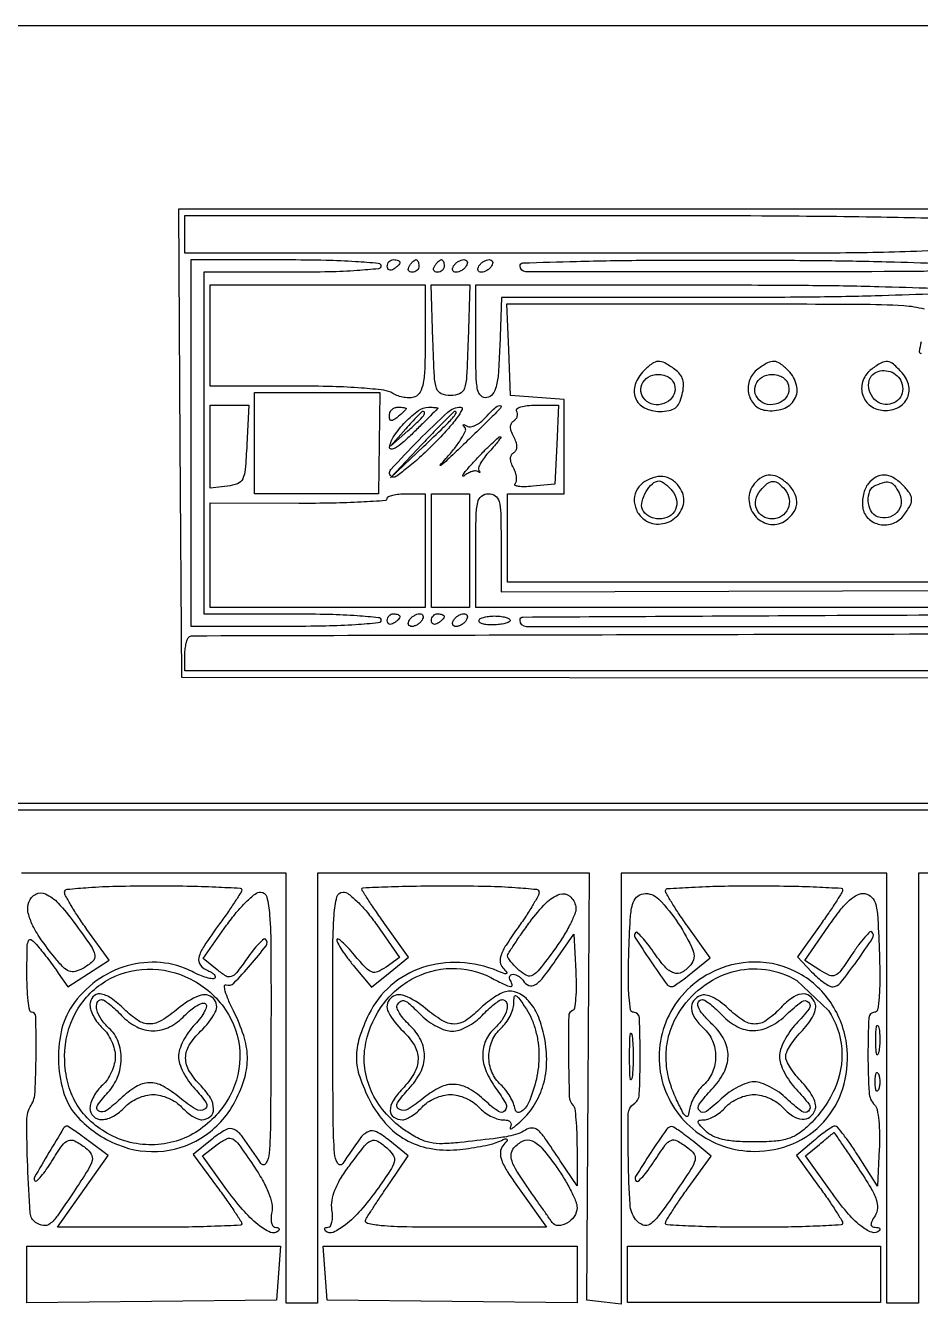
# Model space of a CAD drawing. Header units: inches. Extents: x 57 to 2760, y -193 to 2149.
# Drawn here: x 441.37 to 462.31, y 879.75 to 909.73 of the extents above; entities that cross this region are included whole.
import ezdxf

# ---------------------------------------------------------------- set-up
doc = ezdxf.new("R2010")
doc.units = ezdxf.units.IN
doc.header["$MEASUREMENT"] = 0
doc.set_wipeout_variables(frame=1)

# ---------------------------------------------------------------- blocks, each defined once
blk = doc.blocks.new('TG7-1H40CA')
blk.add_wipeout([(-0.386, 49.351), (148.648, 49.351), (148.648, -0.051), (-0.352, 0.023)])
for points in [[(110.455, 45.396), (83.66, 45.396, -0.000388), (73.385, 45.404, -0.000648), (64.735, 45.429, -0.000017), (56.91, 45.461, -0.408403), (56.863, 45.507, -0.104037), (56.879, 45.589, -0.000888), (57.131, 46.184, -0.003078), (57.426, 46.865, -0.001973), (57.777, 47.654), (58.693, 49.689), (148.648, 49.689)], [(29.097, 49.689), (58.48, 49.689), (58.043, 48.662, -0.002146), (57.839, 48.189, -0.001167), (57.585, 47.608, -0.001162), (57.323, 47.019, -0.001842), (57.096, 46.516), (56.586, 45.396), (37.765, 45.396), (37.803, 39.918), (37.842, 34.44), (74.148, 34.404), (110.455, 34.367)], [(55.153, 42.287, 0.042516), (55.107, 42.054, 0.638593), (55.161, 42.022, 0.09068)], [(71.965, 36.662), (45.466, 36.662), (45.466, 38.734), (46.798, 38.734), (46.798, 40.938), (45.54, 41.029), (45.497, 42.102), (45.453, 43.176), (50.429, 43.176, -0.000798), (53.697, 43.17, -0.014316), (54.745, 43.137, -0.053249), (55.221, 43.057, -0.415146)], [(43.542, 38.734), (43.542, 36.07), (38.508, 36.07), (38.508, 38.516), (40.581, 38.514, 0.005022), (41.375, 38.521, 0.008359), (42.044, 38.545, 0.002784), (42.611, 38.579, 0.394814), (42.653, 38.623, -0.295248), (42.681, 38.666, -0.043719), (42.784, 38.702, -0.037628), (42.927, 38.726, -0.023597), (43.097, 38.734), (43.542, 38.734)], [(110.307, 35.463), (110.307, 34.589), (37.916, 34.589), (37.916, 34.935, -0.024184), (37.923, 35.074, -0.027411), (37.943, 35.206, -0.028185), (37.972, 35.314, -0.117119), (38.008, 35.372, -0.198246), (38.098, 35.409, -0.000009), (48.678, 35.436, -0.000394), (60.353, 35.457, -0.000237), (74.203, 35.463), (110.307, 35.463)], [(52.004, 25.454, -0.233682), (52.004, 25.664, -0.026829), (52.094, 25.824, -0.026288), (52.22, 26.001, -0.023115), (52.369, 26.171, 0.032497), (52.521, 26.352, 0.048319), (52.627, 26.529, 0.058925), (52.68, 26.687, 0.143956), (52.67, 26.809, 0.145834), (52.538, 26.979, 0.200038), (52.351, 27.023, 0.120836), (52.112, 26.92, 0.042778), (51.832, 26.669, -0.052948), (51.521, 26.401, -0.156504), (51.254, 26.321, -0.144885), (50.977, 26.407, -0.043148), (50.627, 26.689, 0.032497), (50.447, 26.84, 0.048319), (50.269, 26.946, 0.058925), (50.111, 26.999, 0.143956), (49.99, 26.989, 0.140469), (49.823, 26.864, 0.184881), (49.771, 26.682, 0.129727), (49.85, 26.46, 0.058593), (50.055, 26.225, -0.109713), (50.265, 25.93, -0.098286), (50.34, 25.561, -0.098828), (50.269, 25.194, -0.112329), (50.064, 24.9, 0.045016), (49.95, 24.777, 0.033153), (49.847, 24.623, 0.033817), (49.769, 24.463, 0.061554), (49.73, 24.322, -0.047331), (49.695, 24.177, -0.505485), (49.646, 24.162, -0.116676), (49.575, 24.245, -0.006787), (49.426, 24.545, -0.052431), (49.238, 25.074, -0.063935), (49.18, 25.595, -0.06684), (49.257, 26.095, -0.065743), (49.462, 26.56, -0.089795), (50.013, 27.179, -0.098423), (50.729, 27.542, -0.101992), (51.508, 27.596, -0.103767), (52.24, 27.336), (52.978, 26.635, -0.131179), (53.291, 25.742, -0.127361), (53.12, 24.791, -0.097493), (52.5, 23.931, -0.044872), (52.255, 23.74, -0.072111), (52.015, 23.63, -0.054794), (51.708, 23.576, -0.016306), (51.233, 23.561, -0.016374), (50.81, 23.574, -0.039986), (50.501, 23.62, -0.055188), (50.273, 23.699, -0.085084), (50.103, 23.82, -0.010433), (49.96, 23.969, -0.160129), (49.931, 24.033, -0.39717), (49.958, 24.069, -0.041795), (50.075, 24.079, 0.095524), (50.182, 24.099, 0.038709), (50.316, 24.166, 0.036503), (50.454, 24.261, 0.038415), (50.573, 24.375, -0.062472), (50.705, 24.488, -0.041885), (50.88, 24.584, -0.041901), (51.067, 24.649, -0.062761), (51.24, 24.671, -0.062761), (51.412, 24.649, -0.041901), (51.6, 24.584, -0.041885), (51.774, 24.488, -0.062472), (51.906, 24.375, 0.058593), (52.14, 24.17, 0.129727), (52.363, 24.09, 0.184881), (52.544, 24.143, 0.140469), (52.67, 24.31, 0.143956), (52.68, 24.431, 0.058925), (52.627, 24.589, 0.048319), (52.521, 24.766, 0.032497), (52.369, 24.947, -0.023115), (52.22, 25.118, -0.026288), (52.094, 25.294, -0.026829), (52.004, 25.454, -0.115288)]]:
    blk.add_lwpolyline(points, format="xyb")
for points in [[(147.02, 31.481), (1.203, 31.481)], [(44.578, 38.734), (44.578, 36.07), (43.69, 36.07), (43.69, 38.734), (44.578, 38.734)], [(61.454, 29.852), (55.089, 29.852), (55.089, 19.786), (54.348, 19.786), (54.348, 29.852), (48.131, 29.852), (48.131, 19.766), (47.728, 19.813), (47.325, 19.86), (47.358, 24.856), (47.391, 29.852), (41.025, 29.852), (41.025, 19.786), (40.285, 19.786), (40.285, 29.852), (34.093, 29.852)], [(1.203, 31.333), (147.02, 31.333)], [(40.154, 21.118), (40.063, 19.86), (37.139, 19.826), (34.215, 19.793), (34.215, 21.118), (40.154, 21.118)], [(47.095, 21.118), (47.095, 19.793), (44.171, 19.826), (41.247, 19.86), (41.156, 21.118), (47.095, 21.118)], [(54.2, 21.118), (54.2, 19.799), (48.279, 19.799), (48.279, 21.118), (54.2, 21.118)]]:
    blk.add_lwpolyline(points)
for points in [[(56.421, 45.09, -0.063338), (56.411, 45.01, -0.019816), (56.376, 44.895, -0.01945), (56.326, 44.767, -0.020338), (56.268, 44.646, -0.253541), (55.989, 44.462, -0.013808), (54.902, 44.399, -0.007261), (52.878, 44.365, -0.000474), (47.015, 44.36), (37.916, 44.36), (37.916, 45.248), (47.169, 45.248, -0.000982), (51.422, 45.24, -0.00328), (54.213, 45.21, -0.000696), (56.342, 45.171, -0.408416)], [(42.505, 44.064, -0.385003), (42.446, 43.998, -0.007361), (41.95, 43.955, -0.01242), (41.299, 43.925, -0.005407), (40.433, 43.916), (38.36, 43.916), (38.36, 35.922), (40.433, 35.922, -0.005407), (41.299, 35.912, -0.01242), (41.95, 35.882, -0.007361), (42.446, 35.839, -0.385003), (42.505, 35.774, -0.387276), (42.445, 35.708, -0.006567), (41.913, 35.665, -0.011649), (41.216, 35.635, -0.004994), (40.285, 35.626), (38.064, 35.626), (38.064, 44.212), (40.285, 44.212, -0.004994), (41.216, 44.203, -0.011649), (41.913, 44.172, -0.006567), (42.445, 44.13, -0.387276)], [(42.949, 44.147, -0.151918), (42.94, 44.115, -0.038439), (42.906, 44.074, -0.035638), (42.858, 44.03, -0.029505), (42.801, 43.99, -0.082592), (42.745, 43.967, -0.161196), (42.697, 43.971, -0.182303), (42.665, 44.003, -0.108972), (42.653, 44.055, -0.093332), (42.665, 44.115, -0.09642), (42.697, 44.166, -0.099167), (42.745, 44.2, -0.105053), (42.801, 44.212, -0.042167), (42.858, 44.207, -0.061769), (42.906, 44.193, -0.081139), (42.938, 44.172, -0.210953)], [(43.394, 44.064, -0.105053), (43.382, 44.007, -0.099167), (43.348, 43.959, -0.09642), (43.297, 43.927, -0.093332), (43.237, 43.916, -0.108972), (43.184, 43.927, -0.182303), (43.153, 43.959, -0.161196), (43.148, 44.007, -0.082592), (43.172, 44.064, -0.029505), (43.211, 44.12, -0.035638), (43.255, 44.168, -0.038439), (43.297, 44.202, -0.151918), (43.328, 44.212, -0.210953), (43.353, 44.201, -0.081139), (43.374, 44.168, -0.061769), (43.389, 44.12, -0.042167)], [(43.986, 44.064, -0.105053), (43.974, 44.007, -0.099167), (43.94, 43.959, -0.09642), (43.889, 43.927, -0.093332), (43.829, 43.916, -0.108972), (43.776, 43.927, -0.182303), (43.745, 43.959, -0.161196), (43.74, 44.007, -0.082592), (43.764, 44.064, -0.029505), (43.803, 44.12, -0.035638), (43.847, 44.168, -0.038439), (43.889, 44.202, -0.151918), (43.92, 44.212, -0.210953), (43.945, 44.201, -0.081139), (43.967, 44.168, -0.061769), (43.981, 44.12, -0.042167)], [(44.504, 44.064, -0.064269), (44.458, 44.007, -0.051777), (44.396, 43.959, -0.053414), (44.328, 43.927, -0.085235), (44.264, 43.916, -0.117858), (44.215, 43.927, -0.186277), (44.187, 43.959, -0.154201), (44.184, 44.007, -0.076764), (44.208, 44.064, -0.064269), (44.254, 44.12, -0.051777), (44.316, 44.168, -0.053414), (44.384, 44.201, -0.085235), (44.447, 44.212, -0.117858), (44.496, 44.2, -0.186277), (44.525, 44.168, -0.154201), (44.528, 44.12, -0.076764)], [(45.096, 44.064, -0.064269), (45.05, 44.007, -0.051777), (44.988, 43.959, -0.053414), (44.92, 43.927, -0.085235), (44.856, 43.916, -0.117858), (44.807, 43.927, -0.186277), (44.779, 43.959, -0.154201), (44.776, 44.007, -0.076764), (44.8, 44.064, -0.064269), (44.846, 44.12, -0.051777), (44.908, 44.168, -0.053414), (44.976, 44.201, -0.085235), (45.039, 44.212, -0.117858), (45.089, 44.2, -0.186277), (45.117, 44.168, -0.154201), (45.12, 44.12, -0.076764)], [(55.755, 44.064, -0.100788), (55.132, 43.934, -0.001016), (50.597, 43.925, -0.00041), (45.897, 43.929, -0.413733), (45.762, 44.064, -0.40468), (45.83, 44.134, -0.001477), (47.083, 44.171, -0.005223), (48.677, 44.197, -0.00197), (50.906, 44.201, -0.00209), (52.95, 44.189, -0.0045), (54.524, 44.158, -0.002288), (55.745, 44.118, -0.799688)], [(43.542, 42.357, -0.006987), (43.532, 41.685, -0.037132), (43.495, 41.32, -0.077376), (43.422, 41.11, -0.181735), (43.3, 41.001, -0.082413), (43.187, 40.978, -0.047223), (43.049, 40.986, -0.045567), (42.907, 41.021, -0.056273), (42.784, 41.08, 0.10943), (42.573, 41.154, 0.011766), (42.054, 41.206, 0.012478), (41.37, 41.24, 0.006323), (40.509, 41.251), (38.508, 41.251), (38.508, 43.62), (43.542, 43.62)], [(44.547, 42.324, -0.004137), (44.512, 41.483, -0.06484), (44.461, 41.2, -0.214403), (44.348, 41.074, -0.104735), (44.134, 41.029, -0.104735), (43.919, 41.074, -0.214403), (43.807, 41.2, -0.06484), (43.756, 41.483, -0.004137), (43.721, 42.324), (43.678, 43.62), (44.589, 43.62)], [(55.459, 43.472, -0.250541), (55.34, 43.403, -0.001577), (54.077, 43.362, -0.005119), (52.492, 43.333, -0.002122), (50.349, 43.324), (45.331, 43.324), (45.287, 42.178, -0.007606), (45.254, 41.559, -0.04493), (45.203, 41.238, -0.103223), (45.119, 41.065, -0.182728), (44.985, 40.983, -0.235881), (44.849, 41.021, -0.160163), (44.769, 41.163, -0.044869), (44.733, 41.492, -0.00457), (44.726, 42.276), (44.726, 43.62), (50.138, 43.62, -0.001798), (52.511, 43.611, -0.005156), (54.16, 43.582, -0.00177), (55.421, 43.543, -0.575711)], [(48.659, 41.611, 0.111427), (48.458, 41.292, 0.180586), (48.463, 40.975, 0.185083), (48.673, 40.744, 0.116936), (49.032, 40.659, 0.043137), (49.25, 40.678, 0.118324), (49.391, 40.739, 0.122759), (49.486, 40.855, 0.048226), (49.556, 41.052, 0.042745), (49.588, 41.249, 0.090261), (49.572, 41.402, 0.100759), (49.505, 41.529, 0.06326), (49.383, 41.644, 0.030408), (49.151, 41.793, 0.139957), (48.997, 41.829, 0.149526), (48.853, 41.778, 0.036329)], [(51.328, 41.65, 0.14492), (51.139, 41.403, 0.137625), (51.111, 41.087, 0.146251), (51.249, 40.816, 0.168), (51.507, 40.685, 0.116934), (51.917, 40.722, 0.182217), (52.189, 40.945, 0.196821), (52.234, 41.276, 0.134067), (52.043, 41.611, 0.036007), (51.851, 41.777, 0.147702), (51.707, 41.829, 0.140826), (51.555, 41.795, 0.031664)], [(53.992, 41.65, 0.141687), (53.794, 41.392, 0.15515), (53.772, 41.078, 0.158344), (53.935, 40.814, 0.148157), (54.227, 40.687, 0.126722), (54.578, 40.735, 0.171315), (54.814, 40.947, 0.177034), (54.861, 41.254, 0.135223), (54.707, 41.559, 0.025973), (54.502, 41.764, 0.152552), (54.366, 41.826, 0.160894), (54.222, 41.798, 0.029782)], [(49.389, 41.179, -0.170798), (49.318, 40.976, -0.139506), (49.129, 40.842, -0.132728), (48.89, 40.824, -0.150435), (48.688, 40.931, -0.167697), (48.592, 41.127, -0.171329), (48.639, 41.339, -0.154416), (48.815, 41.489, -0.136105), (49.055, 41.521, -0.062873), (49.199, 41.481, -0.10149), (49.304, 41.41, -0.11006), (49.367, 41.309, -0.084079)], [(52.054, 41.179, -0.170798), (51.982, 40.976, -0.139506), (51.793, 40.842, -0.132728), (51.555, 40.824, -0.150435), (51.352, 40.931, -0.167697), (51.257, 41.127, -0.171329), (51.304, 41.339, -0.154416), (51.48, 41.489, -0.136105), (51.72, 41.521, -0.062873), (51.864, 41.481, -0.10149), (51.969, 41.41, -0.11006), (52.032, 41.309, -0.084079)], [(54.693, 41.337, -0.129829), (54.715, 41.134, -0.140911), (54.633, 40.954, -0.139052), (54.466, 40.843, -0.125251), (54.258, 40.831, -0.155351), (54.058, 40.94, -0.125036), (53.937, 41.154, -0.134806), (53.937, 41.388, -0.189141), (54.061, 41.553, -0.112467), (54.238, 41.613, -0.108976), (54.427, 41.592, -0.108644), (54.589, 41.494, -0.111182)], [(39.367, 39.882, -0.007903), (39.33, 39.302, -0.089069), (39.271, 39.08, -0.193745), (39.152, 38.968, -0.064136), (38.915, 38.91), (38.508, 38.863), (38.508, 40.807), (39.411, 40.807)], [(45.318, 40.765, -0.198036), (45.307, 40.737, -0.000701), (45.047, 40.476, -0.003552), (44.748, 40.182, -0.002203), (44.394, 39.84, -0.00276), (44.06, 39.524, -0.024167), (43.905, 39.393, -0.890024), (43.893, 39.404, -0.016017), (44.027, 39.558, 0.019378), (44.232, 39.798, 0.030567), (44.387, 40.02, 0.031138), (44.483, 40.202, 0.298606), (44.47, 40.285, -0.028625), (44.434, 40.329, -0.436844), (44.438, 40.346, -0.252486), (44.462, 40.347, -0.018957), (44.521, 40.316, 0.171671), (44.604, 40.301, 0.067703), (44.716, 40.335, 0.056428), (44.838, 40.409, 0.044445), (44.951, 40.514, -0.011644), (45.115, 40.687, -0.047243), (45.226, 40.78, -0.166454), (45.288, 40.797, -0.396765)], [(46.62, 39.882), (46.576, 38.956), (46.058, 38.907, -0.017178), (45.867, 38.896, -0.040523), (45.724, 38.904, -0.094875), (45.651, 38.928, -0.49598), (45.646, 38.964, 0.160141), (45.676, 39.024, 0.062755), (45.679, 39.117, 0.053635), (45.656, 39.227, 0.044179), (45.609, 39.337, -0.040847), (45.556, 39.459, -0.086136), (45.54, 39.56, -0.119007), (45.56, 39.639, -0.132728), (45.614, 39.697, 0.132542), (45.669, 39.755, 0.123149), (45.689, 39.835, 0.085978), (45.671, 39.938, 0.037099), (45.614, 40.067, -0.037258), (45.557, 40.196, -0.087184), (45.539, 40.299, -0.124483), (45.56, 40.379, -0.129826), (45.616, 40.438, 0.090177), (45.667, 40.484, 0.095414), (45.698, 40.544, 0.099725), (45.703, 40.609, 0.108667), (45.682, 40.669, -0.385134), (45.691, 40.722, -0.089216), (45.779, 40.766, -0.05002), (45.932, 40.797, -0.024513), (46.131, 40.807), (46.665, 40.807)], [(43.097, 40.726, -0.192074), (43.09, 40.708, -0.008084), (43.04, 40.656, -0.012937), (42.976, 40.596, -0.008736), (42.9, 40.531, -0.026407), (42.803, 40.459, -0.188172), (42.746, 40.446, -0.303392), (42.713, 40.477, -0.058985), (42.703, 40.563, -0.100269), (42.718, 40.637, -0.098226), (42.761, 40.7, -0.09765), (42.825, 40.743, -0.097821), (42.9, 40.758, -0.014866), (42.976, 40.755, -0.024357), (43.04, 40.748, -0.021349), (43.088, 40.739, -0.344914)], [(43.838, 40.738, -0.197275), (43.832, 40.725, -0.000376), (43.667, 40.558, -0.002585), (43.479, 40.37, -0.001589), (43.256, 40.151, -0.013743), (43.017, 39.93, -0.044171), (42.842, 39.802, -0.14278), (42.746, 39.777, -0.449935), (42.709, 39.821, -0.116075), (42.815, 40.09, -0.040764), (43.08, 40.412, -0.039661), (43.386, 40.681, -0.161716), (43.618, 40.758, -0.00825), (43.702, 40.756, -0.013685), (43.773, 40.752, -0.007295), (43.831, 40.746, -0.380369)], [(43.746, 39.901, -0.012211), (43.411, 39.579, -0.01925), (43.107, 39.321, -0.014014), (42.851, 39.132, -0.299049), (42.761, 39.129, -0.469755), (42.738, 39.298, -0.010065), (43.391, 39.985, -0.012293), (44.072, 40.641, -0.187644), (44.371, 40.758, -0.562856), (44.405, 40.703, -0.037683), (44.286, 40.511, -0.025687), (44.063, 40.237, -0.011732)], [(43.086, 40.252), (42.727, 39.845), (43.134, 40.204, 0.007047), (43.379, 40.425, 0.038158), (43.5, 40.557, 0.157803), (43.525, 40.625, 0.426412), (43.493, 40.659, 0.194102), (43.463, 40.647, 0.004632), (43.354, 40.539, 0.009492), (43.227, 40.408, 0.006223)], [(43.462, 39.882), (42.727, 39.105), (43.505, 39.839, 0.002382), (43.973, 40.287, 0.01834), (44.184, 40.505, 0.059334), (44.264, 40.618, 0.567399), (44.239, 40.659, 0.197838), (44.211, 40.647, 0.001034), (43.993, 40.431, 0.004332), (43.747, 40.18, 0.002707)], [(45.046, 39.723, 0.024597), (44.928, 39.584, 0.03671), (44.84, 39.45, 0.040879), (44.789, 39.339, 0.253022), (44.799, 39.279, -0.017482), (44.824, 39.242, -0.32436), (44.823, 39.229, -0.380854), (44.811, 39.227, -0.019439), (44.777, 39.251, 0.181914), (44.723, 39.267, 0.05652), (44.639, 39.251, 0.048109), (44.541, 39.209, 0.03714), (44.443, 39.147, -0.491442), (44.423, 39.152, -0.262062), (44.427, 39.183, -0.021966), (44.536, 39.317, -0.006172), (44.718, 39.518, -0.006459), (44.919, 39.728, -0.009771), (45.099, 39.906, -0.004998), (45.255, 40.05, -0.186329), (45.299, 40.067, -0.585066), (45.309, 40.048, -0.021587), (45.254, 39.966, -0.020021), (45.165, 39.855, -0.010279)], [(48.686, 39.021, 0.124642), (48.509, 38.845, 0.123404), (48.436, 38.606, 0.119871), (48.484, 38.355, 0.11333), (48.642, 38.148, 0.180595), (49.005, 38.022, 0.163644), (49.38, 38.157, 0.172911), (49.584, 38.484, 0.196771), (49.521, 38.845, 0.080874), (49.354, 39.034, 0.120351), (49.157, 39.128, 0.115332), (48.932, 39.123, 0.070296)], [(49.314, 38.81, -0.11992), (49.422, 38.588, -0.158954), (49.4, 38.365, -0.163385), (49.252, 38.203, -0.127627), (49.019, 38.142, -0.067561), (48.896, 38.159, -0.062573), (48.778, 38.208, -0.066645), (48.683, 38.281, -0.104983), (48.628, 38.366, -0.154924), (48.617, 38.553, -0.071104), (48.711, 38.781, -0.072696), (48.861, 38.968, -0.189259), (49.019, 39.031, -0.128055), (49.074, 39.016, -0.033138), (49.152, 38.966, -0.031492), (49.235, 38.895, -0.027556)], [(51.245, 38.964, 0.180595), (51.119, 38.601, 0.163644), (51.254, 38.225, 0.172911), (51.581, 38.022, 0.196771), (51.943, 38.085, 0.086732), (52.147, 38.269, 0.135075), (52.237, 38.487, 0.137512), (52.203, 38.717, 0.091367), (52.051, 38.939, 0.06331), (51.832, 39.107, 0.125999), (51.624, 39.168, 0.14071), (51.428, 39.118, 0.087735)], [(51.964, 38.827, -0.135871), (52.061, 38.612, -0.142601), (52.031, 38.381, -0.146316), (51.883, 38.207, -0.144907), (51.663, 38.142, -0.136303), (51.442, 38.204, -0.161294), (51.301, 38.368, -0.152517), (51.282, 38.591, -0.119711), (51.389, 38.81, -0.046835), (51.548, 38.969, -0.166906), (51.681, 39.019, -0.175676), (51.812, 38.976, -0.053003)], [(53.911, 38.965, 0.074494), (53.846, 38.858, 0.041702), (53.8, 38.713, 0.040508), (53.776, 38.556, 0.051913), (53.782, 38.409, 0.168), (53.914, 38.152, 0.146251), (54.184, 38.013, 0.137625), (54.5, 38.042, 0.14492), (54.747, 38.231, 0.031664), (54.892, 38.457, 0.140826), (54.927, 38.61, 0.147702), (54.875, 38.753, 0.036007), (54.708, 38.946, 0.065474), (54.494, 39.11, 0.125753), (54.287, 39.168, 0.138742), (54.092, 39.118, 0.087753)], [(54.636, 38.75, -0.151562), (54.682, 38.512, -0.159065), (54.584, 38.296, -0.15596), (54.375, 38.176, -0.145286), (54.128, 38.195, -0.179941), (53.976, 38.33, -0.110331), (53.91, 38.563, -0.113996), (53.951, 38.797, -0.199054), (54.089, 38.932, -0.031783), (54.299, 39.002, -0.145652), (54.425, 38.998, -0.153822), (54.525, 38.925, -0.036715)], [(45.318, 37.587), (45.318, 36.44), (58.641, 36.478, -0.000417), (66.359, 36.494, -0.003779), (69.729, 36.473, -0.002188), (71.827, 36.435, -0.407598), (71.965, 36.293, -0.406988), (71.827, 36.152, -0.002079), (69.674, 36.107, -0.003694), (66.224, 36.076, -0.00041), (58.345, 36.07), (44.726, 36.07), (44.726, 37.402, -0.004487), (44.733, 38.211, -0.050222), (44.771, 38.531, -0.168559), (44.861, 38.677, -0.17273), (45.022, 38.734, -0.154071), (45.181, 38.684, -0.178556), (45.271, 38.554, -0.057585), (45.31, 38.273, -0.005617)], [(42.949, 35.856, -0.151918), (42.94, 35.825, -0.038439), (42.906, 35.783, -0.035638), (42.858, 35.739, -0.029505), (42.801, 35.7, -0.082592), (42.745, 35.676, -0.161196), (42.697, 35.681, -0.182303), (42.665, 35.712, -0.108972), (42.653, 35.765, -0.093332), (42.665, 35.825, -0.09642), (42.697, 35.876, -0.099167), (42.745, 35.91, -0.105053), (42.801, 35.922, -0.042167), (42.858, 35.917, -0.061769), (42.906, 35.903, -0.081139), (42.938, 35.881, -0.210953)], [(43.468, 35.774, -0.064269), (43.422, 35.717, -0.051777), (43.359, 35.669, -0.053414), (43.291, 35.637, -0.085235), (43.228, 35.626, -0.117858), (43.179, 35.637, -0.186277), (43.15, 35.669, -0.154201), (43.148, 35.717, -0.076764), (43.172, 35.774, -0.064269), (43.217, 35.83, -0.051777), (43.28, 35.878, -0.053414), (43.348, 35.911, -0.085235), (43.411, 35.922, -0.117858), (43.46, 35.91, -0.186277), (43.489, 35.878, -0.154201), (43.492, 35.83, -0.076764)], [(43.986, 35.856, -0.151918), (43.976, 35.825, -0.038439), (43.942, 35.783, -0.035638), (43.894, 35.739, -0.029505), (43.838, 35.7, -0.082592), (43.781, 35.676, -0.161196), (43.733, 35.681, -0.182303), (43.701, 35.712, -0.108972), (43.69, 35.765, -0.093332), (43.701, 35.825, -0.09642), (43.733, 35.876, -0.099167), (43.781, 35.91, -0.105053), (43.838, 35.922, -0.042167), (43.894, 35.917, -0.061769), (43.942, 35.903, -0.081139), (43.975, 35.881, -0.210953)], [(44.504, 35.774, -0.064269), (44.458, 35.717, -0.051777), (44.396, 35.669, -0.053414), (44.328, 35.637, -0.085235), (44.264, 35.626, -0.117858), (44.215, 35.637, -0.186277), (44.187, 35.669, -0.154201), (44.184, 35.717, -0.076764), (44.208, 35.774, -0.064269), (44.254, 35.83, -0.051777), (44.316, 35.878, -0.053414), (44.384, 35.911, -0.085235), (44.447, 35.922, -0.117858), (44.496, 35.91, -0.186277), (44.525, 35.878, -0.154201), (44.528, 35.83, -0.076764)], [(45.529, 35.755, -0.171959), (45.484, 35.719, -0.030836), (45.38, 35.69, -0.030125), (45.247, 35.669, -0.023209), (45.101, 35.663, -0.029394), (44.964, 35.671, -0.061515), (44.861, 35.696, -0.117117), (44.806, 35.733, -0.335483), (44.802, 35.777, -0.161092), (44.852, 35.819, -0.041288), (44.956, 35.851, -0.037717), (45.087, 35.869, -0.030612), (45.229, 35.869, -0.025478), (45.362, 35.854, -0.050413), (45.464, 35.827, -0.085697), (45.523, 35.792, -0.370303)], [(102.535, 35.774, -0.259915), (102.26, 35.621, -0.000017), (74.101, 35.62, -0.000015), (45.915, 35.621, -0.414196), (45.762, 35.774, -0.412627), (45.835, 35.847, -0.000053), (52.907, 35.885, -0.000963), (61.652, 35.913, -0.000339), (74.194, 35.922, -0.000336), (86.765, 35.913, -0.00097), (95.481, 35.885, -0.000064), (102.494, 35.847, -0.585545)], [(39.249, 29.465, -0.140437), (39.231, 29.405, -0.004583), (39.096, 29.193, -0.008457), (38.929, 28.945, -0.005743), (38.73, 28.668, 0.01125), (38.365, 28.145, 0.085937), (38.244, 27.872, 0.232137), (38.281, 27.699, 0.135146), (38.455, 27.57, -0.039069), (38.543, 27.528, -0.07549), (38.603, 27.48, -0.128504), (38.628, 27.434, -0.260939), (38.617, 27.395, -0.240715), (38.56, 27.377, -0.029508), (38.427, 27.406, -0.029682), (38.264, 27.463, -0.020271), (38.085, 27.547, 0.09872), (37.349, 27.759, 0.090842), (36.565, 27.682, 0.088348), (35.841, 27.328, 0.086878), (35.278, 26.743, 0.096), (35.022, 26.14, 0.065146), (34.962, 25.394, 0.066182), (35.095, 24.672, 0.109683), (35.409, 24.141, 0.108631), (36.342, 23.498, 0.12362), (37.413, 23.347, 0.128121), (38.401, 23.719, 0.121572), (39.105, 24.532, 0.047418), (39.317, 25.066, 0.076748), (39.379, 25.55, 0.072763), (39.294, 26.048, 0.038501), (39.054, 26.629, -0.015282), (38.935, 26.884, -0.033597), (38.863, 27.087, -0.063538), (38.845, 27.212, -0.532291), (38.883, 27.239, 0.297318), (39.061, 27.277, 0.017344), (39.455, 27.703, 0.01696), (39.817, 28.153, 0.373387), (39.806, 28.308, 0.398708), (39.763, 28.309, 0.019211), (39.65, 28.2, 0.022596), (39.516, 28.046, 0.013255), (39.369, 27.85, -0.010282), (39.123, 27.519, -0.13945), (39.003, 27.431, -0.230524), (38.881, 27.442, -0.033463), (38.672, 27.59), (38.349, 27.854), (38.894, 28.631, -0.020119), (39.121, 28.928, -0.026404), (39.352, 29.18, -0.025784), (39.561, 29.363, -0.169103), (39.69, 29.408, -0.344077), (39.834, 29.296, -0.043274), (39.9, 28.88, -0.017135), (39.931, 28.064, -0.001614), (39.932, 26.061, -0.001356), (39.921, 24.047, -0.0175), (39.889, 23.296, -0.116612), (39.812, 23.058, -0.550703), (39.697, 23.055, 0.008224), (39.268, 23.679, 0.123017), (39.069, 23.85, 0.249604), (38.872, 23.844, 0.043054), (38.553, 23.626), (38.114, 23.264), (38.681, 22.494, -0.004642), (38.899, 22.192, -0.007), (39.082, 21.926, -0.003202), (39.233, 21.696, -0.144761), (39.249, 21.642, -0.401782), (39.217, 21.61, -0.001356), (38.615, 21.586, -0.005813), (37.918, 21.568, -0.003489), (37.09, 21.562), (34.932, 21.562), (36.125, 23.244), (35.659, 23.587, 0.002455), (35.479, 23.719, 0.003882), (35.323, 23.83, 0.001014), (35.186, 23.925, 0.152728), (35.168, 23.931, 0.26103), (35.078, 23.88, 0.00352), (34.735, 23.312, 0.003159), (34.398, 22.735, 0.339216), (34.409, 22.651, 0.409263), (34.452, 22.651, 0.023132), (34.553, 22.757, 0.02477), (34.673, 22.912, 0.014297), (34.803, 23.109, -0.014259), (35.048, 23.481, -0.147217), (35.19, 23.593, -0.222268), (35.343, 23.584, -0.037343), (35.595, 23.421, -0.096936), (35.725, 23.275, -0.202892), (35.746, 23.127, -0.074131), (35.65, 22.908, -0.006268), (35.315, 22.389, -0.005959), (34.935, 21.833, -0.071395), (34.758, 21.643, -0.210713), (34.608, 21.603, -0.110011), (34.424, 21.675, -0.231745), (34.296, 21.897, -0.006987), (34.239, 22.992, -0.009252), (34.217, 24.065, -0.140482), (34.318, 24.42, 0.128594), (34.412, 24.725, 0.00975), (34.435, 25.597, 0.00591), (34.429, 26.498, 0.409058), (34.331, 26.595, -0.36373), (34.285, 26.634, -0.014086), (34.251, 26.867, -0.019365), (34.227, 27.166, -0.011728), (34.22, 27.521, -0.003335), (34.227, 28.124, -0.094401), (34.259, 28.277, -0.507058), (34.328, 28.293, -0.043328), (34.479, 28.142, -0.007425), (34.593, 28.002, -0.004395), (34.724, 27.832, -0.004397), (34.852, 27.66, -0.007535), (34.955, 27.514), (35.177, 27.19), (35.661, 27.501), (36.144, 27.812), (35.624, 28.536, -0.008958), (35.425, 28.824, -0.012279), (35.256, 29.091, -0.009078), (35.127, 29.318, -0.126095), (35.103, 29.408, -0.385163), (35.163, 29.474, -0.007263), (35.66, 29.516, -0.012364), (36.312, 29.547, -0.005422), (37.176, 29.556, -0.004124), (37.971, 29.55, -0.00687), (38.64, 29.529, -0.001888), (39.213, 29.502, -0.399201)], [(35.32, 28.705, -0.006995), (35.715, 28.151, -0.104199), (35.806, 27.933, -0.261596), (35.756, 27.782, -0.061487), (35.528, 27.621, -0.058345), (35.346, 27.55, -0.158036), (35.209, 27.557, -0.109863), (35.071, 27.649, -0.021047), (34.871, 27.875, -0.017986), (34.541, 28.315, -0.043042), (34.338, 28.668, -0.06141), (34.245, 28.953, -0.140238), (34.265, 29.176, -0.1842), (34.429, 29.359, -0.227715), (34.654, 29.365, -0.101545), (34.953, 29.151, -0.028308)], [(46.206, 29.408, -0.125686), (46.183, 29.318, -0.00924), (46.055, 29.094, -0.012406), (45.889, 28.83, -0.009073), (45.692, 28.545, 0.011793), (45.434, 28.168, 0.056325), (45.318, 27.935, 0.115737), (45.298, 27.77, 0.160611), (45.359, 27.635, -0.01292), (45.451, 27.53, -0.451035), (45.447, 27.502, -0.236888), (45.406, 27.497, -0.007233), (45.244, 27.561, 0.084511), (44.352, 27.76, 0.093457), (43.477, 27.64, 0.097774), (42.736, 27.219, 0.102366), (42.225, 26.554, 0.035522), (42, 25.99, 0.080015), (41.932, 25.536, 0.080193), (42.009, 25.085, 0.035805), (42.246, 24.528, 0.063588), (42.616, 23.989, 0.082455), (43.081, 23.614, 0.083211), (43.64, 23.411, 0.066117), (44.282, 23.379, 0.013621), (44.559, 23.41, 0.012778), (44.839, 23.455, 0.012862), (45.086, 23.509, 0.042209), (45.244, 23.562, -0.007405), (45.413, 23.632, -0.268829), (45.453, 23.626, -0.404215), (45.457, 23.594, -0.010945), (45.361, 23.469, 0.15874), (45.302, 23.315, 0.107125), (45.332, 23.128, 0.050779), (45.471, 22.859, 0.009769), (45.78, 22.405), (46.378, 21.562), (44.211, 21.562, -0.003448), (43.109, 21.57, -0.018961), (42.515, 21.6, -0.036592), (42.192, 21.653, -0.502616), (42.152, 21.747, -0.01154), (42.218, 21.855, -0.001717), (42.358, 22.07, -0.001932), (42.525, 22.322, -0.001663), (42.703, 22.586), (43.145, 23.239), (42.714, 23.587, 0.043507), (42.403, 23.796, 0.243135), (42.209, 23.801, 0.125394), (42.014, 23.637, 0.009168), (41.613, 23.055, -0.550703), (41.497, 23.058, -0.116612), (41.421, 23.296, -0.0175), (41.389, 24.047, -0.001356), (41.378, 26.061, -0.001614), (41.379, 28.064, -0.017135), (41.41, 28.88, -0.043274), (41.476, 29.296, -0.344077), (41.62, 29.408, -0.168153), (41.749, 29.363, -0.026253), (41.955, 29.183, -0.026734), (42.184, 28.936, -0.020445), (42.407, 28.643), (42.943, 27.877), (42.625, 27.654, -0.048727), (42.427, 27.543, -0.196973), (42.292, 27.539, -0.116309), (42.15, 27.635, -0.012586), (41.888, 27.933, 0.012683), (41.727, 28.116, 0.027698), (41.593, 28.245, 0.048897), (41.502, 28.31, 0.584908), (41.473, 28.292, 0.12353), (41.496, 28.211, 0.014578), (41.594, 28.05, 0.016728), (41.725, 27.863, 0.012982), (41.88, 27.668), (42.283, 27.186), (42.719, 27.536), (43.155, 27.886), (42.608, 28.648, -0.00428), (42.399, 28.945, -0.006491), (42.222, 29.207, -0.002811), (42.076, 29.433, -0.14313), (42.061, 29.482, -0.402406), (42.09, 29.512, -0.001237), (42.67, 29.534, -0.005552), (43.339, 29.551, -0.003331), (44.134, 29.556, -0.005422), (44.998, 29.547, -0.012364), (45.65, 29.516, -0.007263), (46.147, 29.474, -0.385163)], [(53.312, 29.463, -0.138354), (53.295, 29.401, -0.004425), (53.157, 29.18, -0.008246), (52.986, 28.922, -0.005596), (52.783, 28.633), (52.254, 27.896), (52.587, 27.542, 0.022693), (52.726, 27.407, 0.027347), (52.869, 27.293, 0.027749), (52.997, 27.213, 0.136028), (53.079, 27.193, 0.218928), (53.262, 27.285, 0.012702), (53.649, 27.797, 0.010907), (54.014, 28.329, 0.354971), (53.999, 28.475, 0.40862), (53.952, 28.475, 0.01931), (53.831, 28.35, 0.022549), (53.687, 28.172, 0.01313), (53.53, 27.948, -0.010008), (53.271, 27.573, -0.12301), (53.139, 27.462, -0.220764), (53.004, 27.459, -0.041901), (52.781, 27.58), (52.428, 27.811), (52.981, 28.612, -0.015112), (53.256, 28.985, -0.043753), (53.475, 29.219, -0.068083), (53.662, 29.346, -0.148876), (53.83, 29.373, -0.168658), (53.991, 29.292, -0.133931), (54.086, 29.121, -0.046223), (54.137, 28.774, -0.004978), (54.172, 27.965, -0.007756), (54.182, 27.369, -0.020774), (54.166, 26.945, -0.021453), (54.129, 26.653, -0.366189), (54.061, 26.595, 0.40094), (53.926, 26.466, 0.011332), (53.905, 25.588, 0.014199), (53.93, 24.717, 0.184246), (54.06, 24.426, -0.1496), (54.119, 24.316, -0.02098), (54.157, 24.059, -0.022422), (54.177, 23.743, -0.017348), (54.171, 23.397), (54.126, 22.524), (53.682, 23.227, 0.009742), (53.505, 23.497, 0.014641), (53.338, 23.724, 0.009427), (53.193, 23.903, 0.220865), (53.135, 23.93, 0.138312), (53.075, 23.914, 0.01303), (52.946, 23.83, 0.015907), (52.794, 23.719, 0.01186), (52.635, 23.588), (52.236, 23.246), (52.774, 22.497, -0.005506), (52.98, 22.204, -0.00813), (53.154, 21.941, -0.004309), (53.295, 21.717, -0.13868), (53.312, 21.655, -0.398797), (53.276, 21.618, -0.001977), (52.703, 21.589, -0.007031), (52.034, 21.569, -0.004221), (51.24, 21.562, -0.004221), (50.445, 21.569, -0.007031), (49.776, 21.589, -0.001977), (49.203, 21.618, -0.398797), (49.167, 21.655, -0.138475), (49.184, 21.717, -0.004382), (49.323, 21.939, -0.008203), (49.495, 22.199, -0.005563), (49.699, 22.49), (50.232, 23.231), (49.81, 23.575, 0.008048), (49.644, 23.707, 0.011489), (49.491, 23.819, 0.007573), (49.361, 23.906, 0.146328), (49.315, 23.92, 0.244972), (49.186, 23.852, 0.006767), (48.821, 23.31, 0.005934), (48.468, 22.755, 0.348247), (48.481, 22.643, 0.398869), (48.527, 22.642, 0.024883), (48.633, 22.747, 0.025894), (48.76, 22.902, 0.015014), (48.897, 23.101, -0.010689), (49.161, 23.489, -0.141793), (49.295, 23.596, -0.226777), (49.438, 23.588, -0.032266), (49.691, 23.426, -0.087113), (49.834, 23.278, -0.218628), (49.858, 23.133, -0.07791), (49.762, 22.921, -0.005748), (49.405, 22.39, -0.008233), (49.004, 21.828, -0.083538), (48.799, 21.63, -0.260037), (48.637, 21.615, -0.124668), (48.468, 21.747, -0.150798), (48.338, 22.094, -0.010511), (48.297, 23.148, -0.007994), (48.295, 24.224, -0.25613), (48.42, 24.445, 0.24735), (48.553, 24.67, 0.012035), (48.574, 25.568, 0.010853), (48.554, 26.466, 0.401308), (48.418, 26.595, -0.366189), (48.35, 26.653, -0.021453), (48.313, 26.945, -0.020774), (48.297, 27.369, -0.007756), (48.307, 27.965, -0.004959), (48.342, 28.775, -0.046328), (48.393, 29.121, -0.134975), (48.488, 29.291, -0.169286), (48.649, 29.371, -0.237029), (49.011, 29.243, -0.044267), (49.465, 28.677, -0.04425), (49.808, 28.049, -0.283197), (49.759, 27.706, -0.089293), (49.555, 27.534, -0.216591), (49.363, 27.515, -0.132935), (49.155, 27.656, -0.028239), (48.887, 28.006, 0.014238), (48.746, 28.201, 0.024401), (48.616, 28.353, 0.022213), (48.508, 28.459, 0.397946), (48.464, 28.458, 0.352819), (48.452, 28.35, 0.005558), (48.816, 27.798, 0.006301), (49.19, 27.258, 0.250352), (49.315, 27.196, 0.138356), (49.361, 27.21, 0.007526), (49.488, 27.296, 0.011248), (49.636, 27.405, 0.007941), (49.799, 27.533), (50.208, 27.869), (49.688, 28.601, -0.006691), (49.488, 28.89, -0.009614), (49.32, 29.151, -0.00591), (49.186, 29.373, -0.133077), (49.167, 29.445, -0.395308), (49.209, 29.49, -0.002807), (49.776, 29.523, -0.008394), (50.445, 29.548, -0.005043), (51.24, 29.556, -0.004221), (52.034, 29.549, -0.007031), (52.703, 29.529, -0.001977), (53.276, 29.501, -0.398797)], [(47.067, 29.071, -0.139908), (47.054, 28.927, -0.023451), (46.942, 28.669, -0.024103), (46.776, 28.371, -0.019321), (46.57, 28.067, -0.006886), (46.219, 27.603, -0.093107), (46.061, 27.463, -0.247646), (45.923, 27.455, -0.075943), (45.744, 27.574, -0.016735), (45.638, 27.677, -0.022188), (45.549, 27.777, -0.02033), (45.484, 27.865, -0.161352), (45.47, 27.914, -0.131743), (45.488, 27.972, -0.003997), (45.626, 28.185, -0.007647), (45.796, 28.435, -0.005182), (45.996, 28.714, -0.03564), (46.373, 29.157, -0.118918), (46.694, 29.358, -0.262697), (46.926, 29.313, -0.170351)], [(46.992, 26.635, 0.319394), (46.9, 26.51, 0.004849), (46.897, 25.559, 0.006279), (46.915, 24.625, 0.190746), (47.006, 24.414, -0.166546), (47.041, 24.342, -0.008949), (47.069, 24.088, -0.013195), (47.088, 23.778, -0.009176), (47.095, 23.428), (47.095, 22.53), (46.704, 23.119, 0.005184), (46.342, 23.652, 0.061029), (46.176, 23.839, 0.192501), (46.042, 23.886, 0.133192), (45.886, 23.837, -0.057449), (45.71, 23.751, -0.038129), (45.492, 23.692, -0.017022), (45.137, 23.637, -0.002085), (44.356, 23.547, -0.021355), (43.946, 23.519, -0.058308), (43.657, 23.545, -0.064665), (43.4, 23.635, -0.031211), (43.097, 23.811, -0.060991), (42.637, 24.209, -0.069743), (42.31, 24.69, -0.073272), (42.138, 25.221, -0.078641), (42.134, 25.766, -0.111912), (42.498, 26.702, -0.117413), (43.225, 27.37, -0.121905), (44.153, 27.623, -0.126871), (45.076, 27.409, 0.006385), (45.405, 27.242, 0.074885), (45.541, 27.199, 0.507672), (45.577, 27.235, 0.100716), (45.54, 27.336, -0.076764), (45.516, 27.392, -0.154201), (45.519, 27.44, -0.186277), (45.548, 27.472, -0.117858), (45.597, 27.484, -0.085235), (45.66, 27.473, -0.053414), (45.728, 27.44, -0.051777), (45.79, 27.392, -0.064269), (45.836, 27.336, 0.15664), (45.967, 27.224, 0.242474), (46.111, 27.236, 0.088721), (46.299, 27.405, 0.01409), (46.593, 27.806), (47.02, 28.424), (47.066, 27.55, -0.01298), (47.075, 27.211, -0.020191), (47.063, 26.92, -0.015363), (47.037, 26.689, -0.284153)], [(38.054, 27.372, -0.125327), (38.869, 26.656, -0.138795), (39.203, 25.663, -0.137362), (38.969, 24.635, -0.121771), (38.227, 23.823, -0.074248), (37.715, 23.581, -0.070306), (37.145, 23.494, -0.06986), (36.57, 23.568, -0.071707), (36.043, 23.797, -0.06121), (35.632, 24.126, -0.071595), (35.337, 24.53, -0.069285), (35.162, 25.012, -0.052573), (35.103, 25.571, -0.124146), (35.358, 26.582, -0.132938), (36.058, 27.32, -0.132728), (37.036, 27.606, -0.123575)], [(50.201, 27.506, 0.166124), (49.209, 26.447, 0.169487), (49.083, 25.013, 0.168755), (49.876, 23.808, 0.16486), (51.255, 23.339, 0.100897), (52.148, 23.52, 0.108664), (52.872, 24.035, 0.107911), (53.316, 24.809, 0.098309), (53.418, 25.725, 0.118933), (53.07, 26.768, 0.127251), (52.291, 27.506, 0.128171), (51.256, 27.771, 0.1216)], [(35.696, 26.766, 0.084684), (35.717, 26.642, 0.040713), (35.783, 26.495, 0.038833), (35.878, 26.348, 0.044853), (35.992, 26.225, -0.062472), (36.105, 26.093, -0.041885), (36.201, 25.919, -0.041901), (36.266, 25.731, -0.062761), (36.288, 25.559, -0.062761), (36.266, 25.387, -0.041901), (36.201, 25.199, -0.041885), (36.105, 25.025, -0.062472), (35.992, 24.893, 0.044853), (35.878, 24.77, 0.038833), (35.783, 24.623, 0.040713), (35.717, 24.476, 0.084684), (35.696, 24.352, 0.205451), (35.778, 24.16, 0.199704), (35.975, 24.084, 0.125606), (36.248, 24.162, 0.076965), (36.51, 24.375, -0.062472), (36.642, 24.488, -0.041885), (36.816, 24.584, -0.041901), (37.004, 24.649, -0.062761), (37.176, 24.671, -0.062761), (37.348, 24.649, -0.041901), (37.536, 24.584, -0.041885), (37.71, 24.488, -0.062472), (37.842, 24.375, 0.034176), (37.96, 24.261, 0.03453), (38.091, 24.166, 0.036698), (38.217, 24.099, 0.103819), (38.314, 24.079, 0.181289), (38.511, 24.153, 0.22262), (38.589, 24.33, 0.130395), (38.514, 24.591, 0.061071), (38.296, 24.87, -0.058241), (38.025, 25.213, -0.137155), (37.935, 25.524, -0.142362), (38.021, 25.828, -0.064699), (38.286, 26.151, 0.080757), (38.63, 26.598, 0.329776), (38.584, 26.917, 0.304483), (38.253, 26.984, 0.077188), (37.759, 26.684, -0.036022), (37.373, 26.404, -0.136743), (37.089, 26.322, -0.152279), (36.822, 26.401, -0.048238), (36.496, 26.669, 0.043381), (36.19, 26.926, 0.123492), (35.932, 27.025, 0.253404), (35.766, 26.96, 0.176442)], [(45.424, 27.077, 0.067578), (45.298, 27.029, 0.02373), (45.132, 26.929, 0.023056), (44.958, 26.799, 0.024995), (44.802, 26.658, -0.050342), (44.483, 26.398, -0.152581), (44.218, 26.321, -0.134579), (43.935, 26.405, -0.035753), (43.551, 26.684, 0.077188), (43.057, 26.984, 0.304483), (42.726, 26.917, 0.329776), (42.68, 26.598, 0.080757), (43.023, 26.151, -0.070065), (43.288, 25.822, -0.138065), (43.375, 25.5, -0.130007), (43.282, 25.166, -0.058785), (43.007, 24.802, 0.050428), (42.791, 24.526, 0.142237), (42.724, 24.292, 0.250434), (42.806, 24.14, 0.147693), (43.009, 24.079, 0.108386), (43.101, 24.099, 0.03544), (43.222, 24.166, 0.033394), (43.351, 24.261, 0.032047), (43.468, 24.375, -0.062472), (43.599, 24.488, -0.041885), (43.774, 24.584, -0.041901), (43.962, 24.649, -0.062761), (44.134, 24.671, -0.062761), (44.306, 24.649, -0.041901), (44.494, 24.584, -0.041885), (44.668, 24.488, -0.062472), (44.8, 24.375, 0.046153), (44.923, 24.261, 0.039215), (45.072, 24.166, 0.040989), (45.222, 24.1, 0.082715), (45.35, 24.079, -0.048524), (45.465, 24.067, -0.153166), (45.532, 24.031, -0.218474), (45.553, 23.972, -0.104305), (45.529, 23.894, 0.484712), (45.538, 23.871, 0.219614), (45.575, 23.877, 0.033003), (45.681, 23.959, 0.010065), (45.831, 24.097, 0.0732), (46.135, 24.489, 0.068188), (46.323, 24.961, 0.063426), (46.385, 25.497, 0.050336), (46.319, 26.077, 0.048519), (46.175, 26.53, 0.081102), (45.96, 26.866, 0.108584), (45.701, 27.052, 0.160421)], [(46.205, 25.589, -0.056146), (46.144, 25.033, -0.04812), (45.959, 24.473, -0.14958), (45.777, 24.263, -0.539144), (45.647, 24.322, 0.060366), (45.607, 24.463, 0.03311), (45.528, 24.623, 0.032482), (45.424, 24.777, 0.044314), (45.31, 24.9, -0.112329), (45.104, 25.194, -0.098828), (45.033, 25.561, -0.098286), (45.109, 25.93, -0.109713), (45.318, 26.225, 0.050127), (45.431, 26.351, 0.040077), (45.527, 26.506, 0.041445), (45.593, 26.665, 0.076609), (45.615, 26.803, -0.033046), (45.626, 26.96, -0.502218), (45.667, 26.983, -0.134512), (45.736, 26.925, -0.006209), (45.91, 26.669, -0.046727), (46.031, 26.444, -0.032912), (46.124, 26.173, -0.031811), (46.185, 25.879, -0.034475)], [(36.436, 26.521, 0.0865), (36.789, 26.256, 0.117632), (37.175, 26.163, 0.118081), (37.56, 26.254, 0.087611), (37.912, 26.517, -0.029984), (38.054, 26.65, -0.042712), (38.195, 26.75, -0.050044), (38.318, 26.805, -0.223495), (38.394, 26.797, -0.315297), (38.42, 26.736, -0.065393), (38.38, 26.619, -0.047197), (38.287, 26.471, -0.027415), (38.15, 26.312, 0.039136), (38.004, 26.133, 0.034445), (37.88, 25.926, 0.036044), (37.795, 25.723, 0.081601), (37.768, 25.559, 0.081601), (37.795, 25.395, 0.036044), (37.88, 25.192, 0.034445), (38.004, 24.985, 0.039136), (38.15, 24.806, -0.04449), (38.412, 24.479, -0.428937), (38.377, 24.324, -0.279542), (38.17, 24.325, -0.036342), (37.796, 24.596, 0.047824), (37.406, 24.865, 0.132398), (37.084, 24.946, 0.135844), (36.771, 24.853, 0.05148), (36.408, 24.571, -0.032697), (36.084, 24.298, -0.281593), (35.903, 24.283, -0.454283), (35.87, 24.413, -0.038681), (36.114, 24.718, 0.094326), (36.343, 25.077, 0.090557), (36.427, 25.5, 0.095198), (36.356, 25.908, 0.118637), (36.14, 26.225, -0.059994), (35.958, 26.435, -0.085275), (35.856, 26.659, -0.156212), (35.865, 26.822, -0.311042), (35.966, 26.891, -0.148512), (36.033, 26.871, -0.019347), (36.154, 26.783, -0.021145), (36.294, 26.663, -0.016233)], [(43.454, 26.521, 0.041796), (43.622, 26.38, 0.03605), (43.819, 26.26, 0.037682), (44.014, 26.177, 0.081055), (44.175, 26.151, 0.082254), (44.335, 26.178, 0.03973), (44.525, 26.26, 0.037997), (44.715, 26.38, 0.044423), (44.874, 26.521, -0.016233), (45.016, 26.663, -0.021145), (45.155, 26.783, -0.019347), (45.277, 26.871, -0.148512), (45.344, 26.891, -0.311042), (45.445, 26.822, -0.156212), (45.454, 26.659, -0.085275), (45.352, 26.435, -0.059994), (45.17, 26.225, 0.102857), (44.958, 25.935, 0.111465), (44.888, 25.593, 0.095888), (44.969, 25.213, 0.058937), (45.197, 24.815, -0.032339), (45.426, 24.458, -0.316011), (45.408, 24.29, -0.383242), (45.258, 24.271, -0.036037), (44.945, 24.526, 0.056236), (44.572, 24.805, 0.120508), (44.229, 24.907, 0.125028), (43.887, 24.838, 0.063017), (43.515, 24.597, -0.036222), (43.141, 24.326, -0.278489), (42.933, 24.324, -0.430246), (42.897, 24.479, -0.044483), (43.159, 24.806, 0.073221), (43.43, 25.186, 0.115612), (43.525, 25.573, 0.121504), (43.437, 25.948, 0.086258), (43.176, 26.295, -0.027338), (43.042, 26.436, -0.03964), (42.941, 26.575, -0.045342), (42.882, 26.694, -0.234443), (42.889, 26.765, -0.100287), (42.974, 26.856, -0.261794), (43.061, 26.865, -0.087604), (43.182, 26.785, -0.007274)], [(50.499, 26.521, 0.085523), (50.851, 26.256, 0.12381), (51.228, 26.168, 0.116702), (51.618, 26.268, 0.070589), (52.007, 26.548, -0.029318), (52.355, 26.844, -0.374162), (52.514, 26.833, -0.374162), (52.525, 26.675, -0.029318), (52.228, 26.327, 0.037865), (52.076, 26.142, 0.034006), (51.948, 25.931, 0.035655), (51.86, 25.724, 0.083711), (51.832, 25.559, 0.083711), (51.86, 25.394, 0.035655), (51.948, 25.188, 0.034006), (52.076, 24.976, 0.037865), (52.228, 24.792, -0.029318), (52.525, 24.443, -0.870141), (52.355, 24.274, -0.029318), (52.007, 24.571, 0.037865), (51.823, 24.722, 0.034006), (51.611, 24.851, 0.035655), (51.405, 24.939, 0.083711), (51.24, 24.967, 0.083711), (51.075, 24.939, 0.035655), (50.868, 24.851, 0.034006), (50.656, 24.722, 0.037865), (50.472, 24.571, -0.029318), (50.124, 24.274, -0.870141), (49.955, 24.443, -0.029318), (50.251, 24.792, 0.070589), (50.531, 25.181, 0.116702), (50.63, 25.571, 0.12381), (50.542, 25.948, 0.085523), (50.277, 26.299, -0.024594), (50.045, 26.54, -0.080632), (49.929, 26.727, -0.236985), (49.937, 26.838, -0.265071), (50.029, 26.891, -0.148512), (50.096, 26.871, -0.019347), (50.218, 26.783, -0.021145), (50.357, 26.663, -0.016233)], [(48.386, 25.078, -0.108536), (48.364, 25.016, -0.707215), (48.344, 25.021, -0.025693), (48.33, 25.214, -0.005179), (48.326, 25.559, -0.005179), (48.33, 25.904, -0.025693), (48.344, 26.097, -0.707215), (48.364, 26.102, -0.108536), (48.386, 26.04, -0.019375), (48.405, 25.821, -0.011494), (48.411, 25.559, -0.011494), (48.405, 25.297, -0.019375)], [(54.157, 25.672, -0.082665), (54.133, 25.606, -0.67161), (54.111, 25.609, -0.053901), (54.094, 25.718, -0.008901), (54.09, 25.929, -0.009782), (54.093, 26.142, -0.038992), (54.107, 26.272, -0.417468), (54.13, 26.287, -0.285845), (54.154, 26.264, -0.041951), (54.175, 26.141, -0.020826), (54.183, 25.984, -0.020511), (54.177, 25.819, -0.028254)], [(54.15, 24.782, -0.174857), (54.123, 24.751, -0.447206), (54.098, 24.76, -0.078554), (54.08, 24.835, -0.034993), (54.08, 25.099, -0.078554), (54.098, 25.174, -0.447206), (54.123, 25.183, -0.174857), (54.15, 25.152, -0.057986), (54.173, 25.068, -0.037979), (54.181, 24.967, -0.037979), (54.173, 24.866, -0.057986)], [(53.68, 22.942, -0.010341), (53.971, 22.484, -0.051828), (54.1, 22.21, -0.101113), (54.128, 22.01, -0.123828), (54.07, 21.832, 0.020576), (53.994, 21.698, 0.124814), (53.976, 21.621, 0.285648), (54.004, 21.578, 0.109715), (54.076, 21.562, -0.043266), (54.137, 21.557, -0.126644), (54.176, 21.539, -0.257428), (54.186, 21.514, -0.169474), (54.172, 21.485, -0.293364), (53.995, 21.446, -0.081631), (53.737, 21.594, -0.048658), (53.411, 21.915, -0.019371), (53.027, 22.414), (52.445, 23.234), (52.768, 23.504, -0.001449), (52.892, 23.607, -0.002287), (53, 23.695, -0.00054), (53.095, 23.772, -0.095517), (53.106, 23.778, -0.327371), (53.116, 23.774, -0.000257), (53.281, 23.534, -0.002474), (53.465, 23.264, -0.001494)], [(39.95, 21.917, 0.039826), (39.935, 21.781, 0.065901), (39.946, 21.666, 0.095828), (39.981, 21.589, 0.243416), (40.034, 21.562, -0.057546), (40.086, 21.556, -0.172978), (40.116, 21.537, -0.25335), (40.121, 21.509, -0.112626), (40.1, 21.476, -0.314593), (39.92, 21.444, -0.062403), (39.627, 21.627, -0.043915), (39.268, 21.976, -0.022306), (38.878, 22.47), (38.327, 23.238), (38.671, 23.498, -0.048378), (38.895, 23.635, -0.247955), (39.036, 23.63, -0.108505), (39.181, 23.499, -0.006616), (39.517, 23.015, -0.018617), (39.734, 22.665, -0.035708), (39.876, 22.368, -0.045584), (39.949, 22.118, -0.095821)], [(42.669, 23.399, -0.080319), (42.797, 23.238, -0.197862), (42.815, 23.091, -0.081897), (42.723, 22.89, -0.007355), (42.405, 22.433, -0.023623), (42.029, 21.959, -0.044572), (41.677, 21.622, -0.062379), (41.387, 21.444, -0.312453), (41.21, 21.476, -0.10636), (41.189, 21.509, -0.249724), (41.192, 21.537, -0.18019), (41.22, 21.556, -0.060164), (41.271, 21.562, 0.267198), (41.323, 21.592, 0.077624), (41.358, 21.682, 0.055483), (41.372, 21.813, 0.033808), (41.36, 21.969, -0.074248), (41.362, 22.191, -0.054915), (41.427, 22.429, -0.043497), (41.559, 22.695, -0.022041), (41.769, 23.005, -0.008098), (42.123, 23.468, -0.122793), (42.282, 23.59, -0.249368), (42.432, 23.579, -0.042562)], [(46.622, 22.964, -0.017651), (46.803, 22.687, -0.020063), (46.956, 22.409, -0.019691), (47.066, 22.166, -0.096395), (47.095, 22.018, -0.153746), (47.032, 21.819, -0.107262), (46.859, 21.659, -0.128932), (46.658, 21.602, -0.250628), (46.514, 21.675, 0.000551), (46.458, 21.755, 0.000043), (46.309, 21.969, 0.000059), (46.13, 22.223, 0.000045), (45.935, 22.502, -0.012164), (45.685, 22.877, -0.058182), (45.574, 23.109, -0.115596), (45.557, 23.276, -0.141649), (45.62, 23.42, -0.10829), (45.834, 23.587, -0.221918), (46.042, 23.589, -0.112289), (46.282, 23.407, -0.020654)]]:
    blk.add_lwpolyline(points, format="xyb", close=True)
blk.add_lwpolyline([(42.467, 39.919), (42.452, 38.734), (39.545, 38.734), (39.545, 41.103), (42.483, 41.103)], close=True)

msp = doc.modelspace()

# ---------------------------------------------------------------- block references
at = {"linetype": 'Continuous'}
msp.add_blockref('TG7-1H40CA', (407.17835, 860.04158), dxfattribs=at)

doc.saveas('drawing.dxf')
